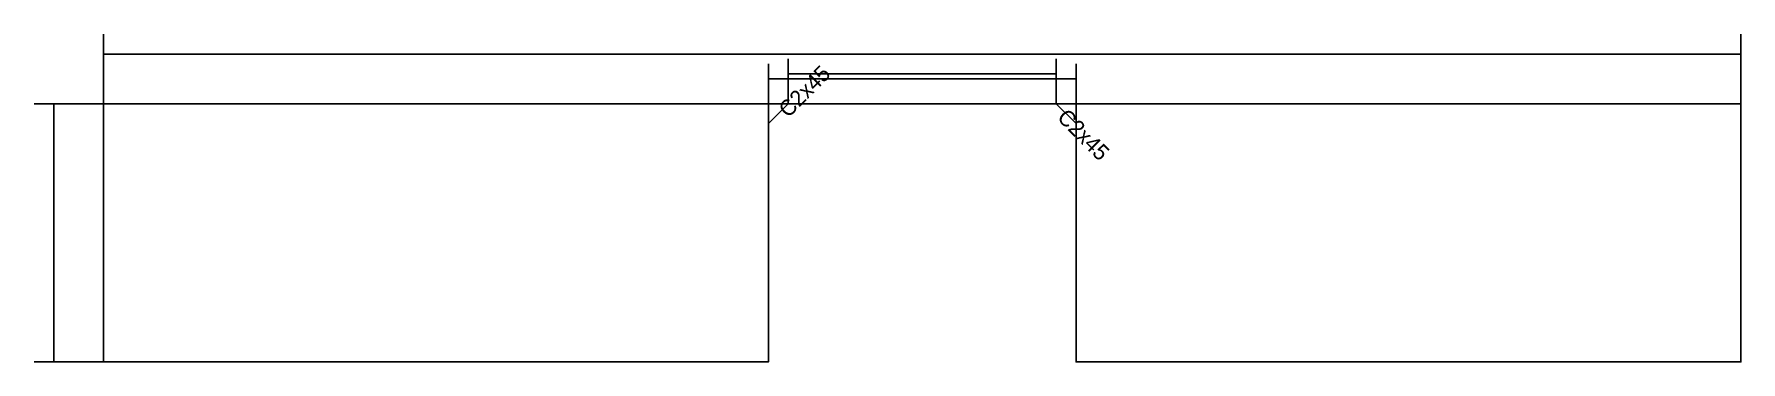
# Model space of a CAD drawing. Extents: x -7 to 165, y -26 to 7.
import ezdxf

# ---------------------------------------------------------------- set-up
doc = ezdxf.new("R2010")
doc.units = 0
for name, color, linetype in [('DIMS', 3, 'CONTINUOUS'), ('NOTES', 1, 'CONTINUOUS'), ('PROFILE', 7, 'CONTINUOUS')]:
    doc.layers.add(name, color=color, linetype=linetype)

msp = doc.modelspace()

# ---------------------------------------------------------------- linework, layer by layer
at = {"layer": 'DIMS', "color": 3}
for p, q in [((0, 0), (0, 7)), ((165, 0), (165, 7)), ((0, 5), (165, 5)), ((67, -26), (67, 4)), ((69, 0), (69, 4.5)), ((96, 0), (96, 4.5)), ((98, -26), (98, 4)), ((67, 2.5), (98, 2.5)), ((69, 3), (96, 3)), ((0, 0), (-7, 0)), ((-5, 0), (-5, -26)), ((0, -26), (-7, -26))]:
    msp.add_line(p, q, dxfattribs=at)
at = {"layer": 'PROFILE', "color": 7}
msp.add_lwpolyline([(0, 0), (0, -26), (67, -26), (67, -2), (69, 0), (96, 0), (98, -2), (98, -26), (165, -26), (165, 0)], close=True, dxfattribs=at)

# ---------------------------------------------------------------- texts
at = {"layer": 'NOTES', "color": 1}
for rotation, p in [(45, (69, -1.5)), (315, (96, -1.5))]:
    msp.add_text('C2x45', height=1.6, rotation=rotation, dxfattribs=at).set_placement(p)

doc.saveas('drawing.dxf')
